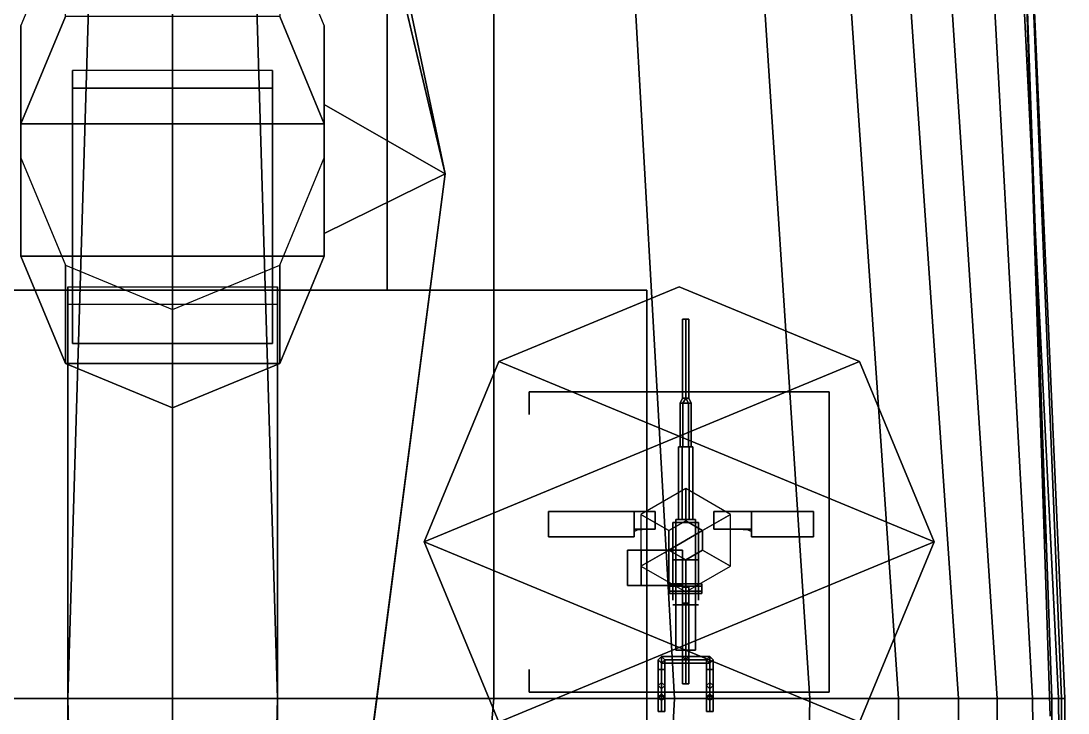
# Model space of a CAD drawing. Header units: millimetres. Extents: x -6 to 6, y -47 to 81.
# Drawn here: x -0.94 to 5.55, y -0.35 to 3.94 of the extents above; entities that cross this region are included whole.
import ezdxf

# ---------------------------------------------------------------- set-up
doc = ezdxf.new("R2010")
doc.units = ezdxf.units.MM
for name, color, linetype in [('cables', 3, 'Continuous'), ('gun', 1, 'Continuous'), ('rainings', 4, 'Continuous'), ('sleeve', 5, 'Continuous'), ('superstructure', 6, 'Continuous'), ('turret', 2, 'Continuous')]:
    doc.layers.add(name, color=color, linetype=linetype)

msp = doc.modelspace()

# ---------------------------------------------------------------- linework, layer by layer
for points in [[(-1.99, 5.4, -2.96), (-0.48, 5.4, -3.2), (-0.65, -0.26, -3.2), (-1.99, -0.26, -3.04)], [(0, -0.26, -3.2), (-0.65, -0.26, -3.2), (-0.48, 5.4, -3.2), (0, 5.4, -3.2)], [(0, 5.4, -3.2), (0.48, 5.4, -3.2), (0.65, -0.26, -3.2), (0, -0.26, -3.2)], [(1.99, -0.26, -3.04), (0.65, -0.26, -3.2), (0.48, 5.4, -3.2), (1.99, 5.4, -2.96)], [(3.11, -0.26, -2.77), (1.99, -0.26, -3.04), (1.99, 5.4, -2.96), (2.79, 5.4, -2.74)], [(3.95, -0.26, -2.4), (3.11, -0.26, -2.77), (2.79, 5.4, -2.74), (3.58, 5.4, -2.4)], [(4.5, -0.26, -2.02), (3.95, -0.26, -2.4), (3.58, 5.4, -2.4), (4.11, 5.4, -2.05)], [(4.87, -0.26, -1.59), (4.5, -0.26, -2.02), (4.11, 5.4, -2.05), (4.48, 5.4, -1.63)], [(5.11, -0.26, -1.16), (4.87, -0.26, -1.59), (4.48, 5.4, -1.63), (4.74, 5.4, -1.16)], [(5.33, -0.26, -0.5), (5.11, -0.26, -1.16), (4.74, 5.4, -1.16), (5.02, 5.4, -0.38)], [(5.49, -0.26, 0.44), (5.33, -0.26, -0.5), (5.02, 5.4, -0.38), (5.21, 5.4, 0.61)], [(5.53, -0.26, 1.93), (5.49, -0.26, 0.44), (5.21, 5.4, 0.61), (5.28, 5.4, 1.93)], [(5.45, -0.26, 3.07), (5.51, -0.26, 2.52), (5.28, 5.4, 2.52), (5.25, 5.4, 3.27)], [(5.51, -0.26, 2.52), (5.53, -0.26, 1.93), (5.28, 5.4, 1.93), (5.28, 5.4, 2.52)], [(-1.99, -0.26, -3.04), (-0.65, -0.26, -3.2), (-0.51, -5.99, -3.16), (-1.5, -5.99, -3.04)], [(0, -5.99, -3.2), (-0.51, -5.99, -3.16), (-0.65, -0.26, -3.2), (0, -0.26, -3.2)], [(0, -0.26, -3.2), (0.65, -0.26, -3.2), (0.51, -5.99, -3.16), (0, -5.99, -3.2)], [(1.5, -5.99, -3.04), (0.51, -5.99, -3.16), (0.65, -0.26, -3.2), (1.99, -0.26, -3.04)], [(2.8, -5.99, -2.77), (1.5, -5.99, -3.04), (1.99, -0.26, -3.04), (3.11, -0.26, -2.77)], [(3.84, -5.99, -2.4), (2.8, -5.99, -2.77), (3.11, -0.26, -2.77), (3.95, -0.26, -2.4)], [(4.46, -5.99, -2.02), (3.84, -5.99, -2.4), (3.95, -0.26, -2.4), (4.5, -0.26, -2.02)], [(4.85, -5.99, -1.59), (4.46, -5.99, -2.02), (4.5, -0.26, -2.02), (4.87, -0.26, -1.59)], [(5.11, -5.99, -1.11), (4.85, -5.99, -1.59), (4.87, -0.26, -1.59), (5.11, -0.26, -1.16)], [(5.4, -5.99, -0.27), (5.11, -5.99, -1.11), (5.11, -0.26, -1.16), (5.33, -0.26, -0.5)], [(5.55, -5.99, 0.79), (5.4, -5.99, -0.27), (5.33, -0.26, -0.5), (5.49, -0.26, 0.44)], [(5.45, -5.99, 2.85), (5.51, -5.99, 2.32), (5.51, -0.26, 2.52), (5.45, -0.26, 3.07)], [(5.53, -5.99, 1.74), (5.55, -5.99, 0.79), (5.49, -0.26, 0.44), (5.53, -0.26, 1.93)], [(5.51, -5.99, 2.32), (5.53, -5.99, 1.74), (5.53, -0.26, 1.93), (5.51, -0.26, 2.52)]]:
    msp.add_3dface(points)
at = {"layer": 'cables'}
for points in [[(0, 11.01, 13.26), (0, 11.01, 13.2), (-1.69, 2.99, 10.57), (-1.69, 2.99, 10.61)], [(0, 11.01, 13.2), (0, 11.01, 13.26), (-1.69, 2.99, 10.61), (-1.69, 2.99, 10.57)], [(0, 11.01, 13.2), (0, 11.01, 13.26), (1.69, 2.99, 10.61), (1.69, 2.99, 10.57)], [(0, 11.01, 13.26), (0, 11.01, 13.2), (1.69, 2.99, 10.57), (1.69, 2.99, 10.61)], [(0, 10.13, 21.97), (0, 10.14, 21.91), (-1.69, 2.99, 10.57), (-1.69, 2.99, 10.61)], [(0, 10.14, 21.91), (0, 10.13, 21.97), (-1.69, 2.99, 10.61), (-1.69, 2.99, 10.57)], [(0, 10.14, 21.91), (0, 10.13, 21.97), (1.69, 2.99, 10.61), (1.69, 2.99, 10.57)], [(0, 10.13, 21.97), (0, 10.14, 21.91), (1.69, 2.99, 10.57), (1.69, 2.99, 10.61)], [(0, 9.81, 26.51), (0, 9.8, 26.59), (0, -10.03, 9.28), (0, -9.99, 9.24)], [(0, 9.8, 26.59), (0, 9.81, 26.51), (0, -9.99, 9.24), (0, -10.03, 9.28)], [(-1.69, 2.99, 10.61), (-1.69, 2.99, 10.57), (0, -9.99, 9.24), (0, -9.9441, 9.28)], [(-1.69, 2.99, 10.57), (-1.69, 2.99, 10.61), (0, -9.9441, 9.28), (0, -9.99, 9.24)], [(1.69, 2.99, 10.57), (1.69, 2.99, 10.61), (0, -9.9441, 9.28), (0, -9.99, 9.24)], [(1.69, 2.99, 10.61), (1.69, 2.99, 10.57), (0, -9.99, 9.24), (0, -9.9441, 9.28)]]:
    msp.add_3dface(points, dxfattribs=at)
at = {"layer": 'gun'}
for points in [[(3.18, 2.09, 8.09), (3.16, 2.09, 8.07), (3.16, 1.6, 8.07), (3.18, 1.6, 8.09)], [(3.16, 2.09, 8.07), (3.18, 2.09, 8.05), (3.18, 1.6, 8.05), (3.16, 1.6, 8.07)], [(3.2, 2.09, 8.07), (3.18, 2.09, 8.05), (3.16, 2.09, 8.07), (3.18, 2.09, 8.09)], [(3.2, 2.09, 8.07), (3.18, 2.09, 8.09), (3.18, 1.6, 8.09), (3.2, 1.6, 8.07)], [(3.18, 2.09, 8.05), (3.2, 2.09, 8.07), (3.2, 1.6, 8.07), (3.18, 1.6, 8.05)]]:
    msp.add_3dface(points, dxfattribs=at)
at = {"layer": 'rainings'}
for points in [[(5.25, 5.4, 4.22), (5.34, 2.65, 4.19), (5.34, 2.65, 3.17), (5.25, 5.4, 3.27)], [(5.34, 2.65, 4.19), (5.25, 5.4, 4.22), (5.25, 5.4, 3.27), (5.34, 2.65, 3.17)], [(5.34, 2.65, 4.19), (5.36, 2.07, 3.63), (5.37, 1.74, 3.14), (5.34, 2.65, 3.17)], [(5.36, 2.07, 3.63), (5.34, 2.65, 4.19), (5.34, 2.65, 3.17), (5.37, 1.74, 3.14)], [(5.44, -0.37, 3.99), (5.44, -0.37, 3.95), (5.34, 2.64, 4.04), (5.34, 2.64, 4.08)], [(5.44, -0.37, 3.95), (5.44, -0.37, 3.99), (5.34, 2.64, 4.08), (5.34, 2.64, 4.04)], [(5.44, -0.37, 3.61), (5.44, -0.37, 3.57), (5.34, 2.64, 3.66), (5.34, 2.64, 3.7)], [(5.44, -0.37, 3.57), (5.44, -0.37, 3.61), (5.34, 2.64, 3.7), (5.34, 2.64, 3.66)], [(5.41, 0.7, 3.22), (5.36, 2.07, 3.63), (5.37, 1.74, 3.14), (5.41, 0.7, 3.1)], [(5.36, 2.07, 3.63), (5.41, 0.7, 3.22), (5.41, 0.7, 3.1), (5.37, 1.74, 3.14)]]:
    msp.add_3dface(points, dxfattribs=at)
at = {"layer": 'sleeve'}
for points in [[(3.18, 1.6, 8.09), (3.16, 1.6, 8.07), (3.145, 1.57, 8.07), (3.1625, 1.57, 8.1003)], [(3.16, 1.6, 8.07), (3.18, 1.6, 8.05), (3.1625, 1.57, 8.0397), (3.145, 1.57, 8.07)], [(3.1625, 1.57, 8.1003), (3.145, 1.57, 8.07), (3.145, 1.3, 8.07), (3.1625, 1.3, 8.1003)], [(3.145, 1.57, 8.07), (3.1625, 1.57, 8.0397), (3.1625, 1.3, 8.0397), (3.145, 1.3, 8.07)], [(3.18, 1.6, 8.09), (3.18, 1.6, 8.09), (3.1625, 1.57, 8.1003), (3.1975, 1.57, 8.1003)], [(3.18, 1.6, 8.05), (3.18, 1.6, 8.05), (3.1975, 1.57, 8.0397), (3.1625, 1.57, 8.0397)], [(3.1975, 1.57, 8.1003), (3.1625, 1.57, 8.1003), (3.1625, 1.3, 8.1003), (3.1975, 1.3, 8.1003)], [(3.1625, 1.57, 8.0397), (3.1975, 1.57, 8.0397), (3.1975, 1.3, 8.0397), (3.1625, 1.3, 8.0397)], [(3.2, 1.6, 8.07), (3.18, 1.6, 8.09), (3.1975, 1.57, 8.1003), (3.215, 1.57, 8.07)], [(3.18, 1.6, 8.05), (3.2, 1.6, 8.07), (3.215, 1.57, 8.07), (3.1975, 1.57, 8.0397)], [(3.215, 1.57, 8.07), (3.1975, 1.57, 8.1003), (3.1975, 1.3, 8.1003), (3.215, 1.3, 8.07)], [(3.1975, 1.57, 8.0397), (3.215, 1.57, 8.07), (3.215, 1.3, 8.07), (3.1975, 1.3, 8.0397)], [(3.1575, 1.3, 8.109), (3.135, 1.3, 8.07), (3.135, 0.85, 8.07), (3.1575, 0.85, 8.109)], [(3.135, 1.3, 8.07), (3.1575, 1.3, 8.031), (3.1575, 0.85, 8.031), (3.135, 0.85, 8.07)], [(3.225, 1.3, 8.07), (3.135, 1.3, 8.07), (3.1575, 1.3, 8.109), (3.2025, 1.3, 8.109)], [(3.2025, 1.3, 8.031), (3.1575, 1.3, 8.031), (3.135, 1.3, 8.07), (3.225, 1.3, 8.07)], [(3.2025, 1.3, 8.109), (3.1575, 1.3, 8.109), (3.1575, 0.85, 8.109), (3.2025, 0.85, 8.109)], [(3.1575, 1.3, 8.031), (3.2025, 1.3, 8.031), (3.2025, 0.85, 8.031), (3.1575, 0.85, 8.031)], [(3.225, 1.3, 8.07), (3.2025, 1.3, 8.109), (3.2025, 0.85, 8.109), (3.225, 0.85, 8.07)], [(3.2025, 1.3, 8.031), (3.225, 1.3, 8.07), (3.225, 0.85, 8.07), (3.2025, 0.85, 8.031)], [(3.12, 0.04, 8.14), (3.24, 0.04, 8.14), (3.24, 0.85, 8.14), (3.12, 0.85, 8.14)], [(3.12, 0.85, 8.02), (3.24, 0.85, 8.02), (3.24, 0.04, 8.02), (3.12, 0.04, 8.02)], [(3.12, 0.85, 8.14), (3.12, 0.85, 8.02), (3.12, 0.04, 8.02), (3.12, 0.04, 8.14)], [(3.24, 0.85, 8.14), (3.24, 0.85, 8.02), (3.12, 0.85, 8.02), (3.12, 0.85, 8.14)], [(3.24, 0.04, 8.14), (3.24, 0.04, 8.02), (3.24, 0.85, 8.02), (3.24, 0.85, 8.14)], [(2.905, 0.66, 8.3472), (2.82, 0.66, 8.2), (2.82, 0.44, 8.2), (2.905, 0.44, 8.3472)], [(3.16, 0.66, 8.2), (2.82, 0.66, 8.2), (2.905, 0.66, 8.3472), (3.075, 0.66, 8.3472)], [(2.82, 0.66, 8.2), (2.905, 0.66, 8.0528), (2.905, 0.44, 8.0528), (2.82, 0.44, 8.2)], [(3.075, 0.66, 8.0528), (2.905, 0.66, 8.0528), (2.82, 0.66, 8.2), (3.16, 0.66, 8.2)], [(2.905, 0.66, 8.0528), (3.075, 0.66, 8.0528), (3.075, 0.44, 8.0528), (2.905, 0.44, 8.0528)], [(3.075, 0.66, 8.3472), (2.905, 0.66, 8.3472), (2.905, 0.44, 8.3472), (3.075, 0.44, 8.3472)], [(3.16, 0.66, 8.2), (3.075, 0.66, 8.3472), (3.075, 0.44, 8.3472), (3.16, 0.44, 8.2)], [(3.075, 0.66, 8.0528), (3.16, 0.66, 8.2), (3.16, 0.44, 8.2), (3.075, 0.44, 8.0528)], [(2.82, 0.44, 8.2), (3.16, 0.44, 8.2), (3.075, 0.44, 8.3472), (2.905, 0.44, 8.3472)], [(2.905, 0.44, 8.0528), (3.075, 0.44, 8.0528), (3.16, 0.44, 8.2), (2.82, 0.44, 8.2)], [(3.28, 0.435, 8.086), (3.28, 0.45, 8.06), (3.08, 0.45, 8.06), (3.08, 0.435, 8.086)], [(3.28, 0.45, 8.06), (3.28, 0.435, 8.034), (3.08, 0.435, 8.034), (3.08, 0.45, 8.06)], [(3.08, 0.405, 8.086), (3.08, 0.435, 8.086), (3.08, 0.45, 8.06), (3.08, 0.39, 8.06)], [(3.08, 0.39, 8.06), (3.08, 0.45, 8.06), (3.08, 0.435, 8.034), (3.08, 0.405, 8.034)], [(3.28, 0.405, 8.086), (3.28, 0.435, 8.086), (3.08, 0.435, 8.086), (3.08, 0.405, 8.086)], [(3.28, 0.435, 8.034), (3.28, 0.405, 8.034), (3.08, 0.405, 8.034), (3.08, 0.435, 8.034)], [(3.28, 0.39, 8.06), (3.28, 0.405, 8.086), (3.08, 0.405, 8.086), (3.08, 0.39, 8.06)], [(3.28, 0.405, 8.034), (3.28, 0.39, 8.06), (3.08, 0.39, 8.06), (3.08, 0.405, 8.034)], [(3.18, 0.43, 8.02), (3.16, 0.43, 8), (3.16, 0, 8), (3.18, -0.02, 8.02)], [(3.16, 0.43, 8), (3.18, 0.43, 7.98), (3.18, -0.02, 7.98), (3.16, 0, 8)], [(3.2, 0.43, 8), (3.18, 0.43, 8.02), (3.18, -0.02, 8.02), (3.2, 0, 8)], [(3.18, 0.43, 7.98), (3.2, 0.43, 8), (3.2, 0, 8), (3.18, -0.02, 7.98)], [(3.28, 0.39, 8.06), (3.28, 0.45, 8.06), (3.28, 0.435, 8.086), (3.28, 0.405, 8.086)], [(3.28, 0.405, 8.034), (3.28, 0.435, 8.034), (3.28, 0.45, 8.06), (3.28, 0.39, 8.06)], [(3.2, 0.33, 8.39), (3.18, 0.33, 8.37), (3.16, 0.33, 8.39), (3.18, 0.33, 8.41)], [(3.16, 0.33, 8.39), (3.18, 0.33, 8.37), (3.18, -0.17, 8.37), (3.16, -0.17, 8.39)], [(3.18, 0.33, 8.41), (3.16, 0.33, 8.39), (3.16, -0.17, 8.39), (3.18, -0.17, 8.41)], [(3.18, 0.33, 8.37), (3.2, 0.33, 8.39), (3.2, -0.17, 8.39), (3.18, -0.17, 8.37)], [(3.2, 0.33, 8.39), (3.18, 0.33, 8.41), (3.18, -0.17, 8.41), (3.2, -0.17, 8.39)], [(3.1, 0.32, 8.49), (3.14, 0.32, 8.5593), (3.22, 0.32, 8.5593), (3.26, 0.32, 8.49)], [(3.26, 0.32, 8.49), (3.22, 0.32, 8.5593), (3.14, 0.32, 8.5593), (3.1, 0.32, 8.49)], [(3.22, 0.32, 8.4207), (3.26, 0.32, 8.49), (3.1, 0.32, 8.49), (3.14, 0.32, 8.4207)], [(3.14, 0.32, 8.4207), (3.1, 0.32, 8.49), (3.26, 0.32, 8.49), (3.22, 0.32, 8.4207)], [(3.18, 0.32, 8.14), (3.18, 0.18, 8.38), (3.18, 0.08, 8.38), (3.18, 0.23, 8.14)], [(3.18, 0.23, 8.14), (3.18, 0.08, 8.38), (3.18, 0.18, 8.38), (3.18, 0.32, 8.14)], [(3.12, 0.04, 8.02), (3.24, 0.04, 8.02), (3.24, 0.04, 8.14), (3.12, 0.04, 8.14)], [(3.03, 0, 8), (3.01, -0.02, 7.98), (3.01, -0.02, 8.18), (3.03, 0, 8.2)], [(3.03, 0, 8.2), (3.01, -0.02, 8.18), (3.01, -0.08, 8.24), (3.03, -0.08, 8.26)], [(3.01, -0.02, 7.98), (3.03, -0.04, 8), (3.03, -0.04, 8.16), (3.01, -0.02, 8.18)], [(3.01, -0.02, 8.18), (3.03, -0.04, 8.16), (3.03, -0.08, 8.22), (3.01, -0.08, 8.24)], [(3.03, 0, 8), (3.05, -0.02, 8.02), (3.31, -0.02, 8.02), (3.33, 0, 8)], [(3.05, -0.02, 7.98), (3.03, 0, 8), (3.33, 0, 8), (3.31, -0.02, 7.98)], [(3.05, -0.02, 7.98), (3.03, 0, 8), (3.03, 0, 8.2), (3.05, -0.02, 8.18)], [(3.05, -0.02, 8.18), (3.03, 0, 8.2), (3.03, -0.08, 8.26), (3.05, -0.08, 8.24)], [(3.03, -0.04, 8), (3.05, -0.02, 7.98), (3.05, -0.02, 8.18), (3.03, -0.04, 8.16)], [(3.05, -0.02, 8.02), (3.03, -0.04, 8), (3.33, -0.04, 8), (3.31, -0.02, 8.02)], [(3.03, -0.04, 8), (3.05, -0.02, 7.98), (3.31, -0.02, 7.98), (3.33, -0.04, 8)], [(3.03, -0.04, 8.16), (3.05, -0.02, 8.18), (3.05, -0.08, 8.24), (3.03, -0.08, 8.22)], [(3.33, 0, 8), (3.31, -0.02, 7.98), (3.31, -0.02, 8.18), (3.33, 0, 8.2)], [(3.33, 0, 8.2), (3.31, -0.02, 8.18), (3.31, -0.08, 8.24), (3.33, -0.08, 8.26)], [(3.31, -0.02, 7.98), (3.33, -0.04, 8), (3.33, -0.04, 8.16), (3.31, -0.02, 8.18)], [(3.31, -0.02, 8.18), (3.33, -0.04, 8.16), (3.33, -0.08, 8.22), (3.31, -0.08, 8.24)], [(3.35, -0.02, 7.98), (3.33, 0, 8), (3.33, 0, 8.2), (3.35, -0.02, 8.18)], [(3.35, -0.02, 8.18), (3.33, 0, 8.2), (3.33, -0.08, 8.26), (3.35, -0.08, 8.24)], [(3.33, -0.04, 8), (3.35, -0.02, 7.98), (3.35, -0.02, 8.18), (3.33, -0.04, 8.16)], [(3.33, -0.04, 8.16), (3.35, -0.02, 8.18), (3.35, -0.08, 8.24), (3.33, -0.08, 8.22)], [(3.03, -0.08, 8.26), (3.01, -0.08, 8.24), (3.01, -0.18, 8.24), (3.03, -0.16, 8.26)], [(3.01, -0.08, 8.24), (3.03, -0.08, 8.22), (3.03, -0.16, 8.22), (3.01, -0.18, 8.24)], [(3.05, -0.08, 8.24), (3.03, -0.08, 8.26), (3.03, -0.16, 8.26), (3.05, -0.18, 8.24)], [(3.03, -0.08, 8.22), (3.05, -0.08, 8.24), (3.05, -0.18, 8.24), (3.03, -0.16, 8.22)], [(3.33, -0.08, 8.26), (3.31, -0.08, 8.24), (3.31, -0.18, 8.24), (3.33, -0.16, 8.26)], [(3.31, -0.08, 8.24), (3.33, -0.08, 8.22), (3.33, -0.16, 8.22), (3.31, -0.18, 8.24)], [(3.35, -0.08, 8.24), (3.33, -0.08, 8.26), (3.33, -0.16, 8.26), (3.35, -0.18, 8.24)], [(3.33, -0.08, 8.22), (3.35, -0.08, 8.24), (3.35, -0.18, 8.24), (3.33, -0.16, 8.22)], [(3.03, -0.16, 8.31), (3.01, -0.18, 8.29), (3.01, -0.25, 8.34), (3.03, -0.23, 8.36)], [(3.03, -0.16, 8.16), (3.01, -0.18, 8.18), (3.01, -0.18, 8.29), (3.03, -0.16, 8.31)], [(3.03, -0.24, 8.1), (3.01, -0.26, 8.13), (3.01, -0.18, 8.18), (3.03, -0.16, 8.16)], [(3.01, -0.18, 8.29), (3.03, -0.2, 8.27), (3.03, -0.27, 8.32), (3.01, -0.25, 8.34)], [(3.01, -0.18, 8.18), (3.03, -0.2, 8.2), (3.03, -0.2, 8.27), (3.01, -0.18, 8.29)], [(3.01, -0.26, 8.13), (3.03, -0.27, 8.15), (3.03, -0.2, 8.2), (3.01, -0.18, 8.18)], [(3.05, -0.18, 8.29), (3.03, -0.16, 8.31), (3.03, -0.23, 8.36), (3.05, -0.25, 8.34)], [(3.05, -0.18, 8.18), (3.03, -0.16, 8.16), (3.03, -0.16, 8.31), (3.05, -0.18, 8.29)], [(3.05, -0.26, 8.13), (3.03, -0.24, 8.1), (3.03, -0.16, 8.16), (3.05, -0.18, 8.18)], [(3.03, -0.2, 8.27), (3.05, -0.18, 8.29), (3.05, -0.25, 8.34), (3.03, -0.27, 8.32)], [(3.03, -0.2, 8.2), (3.05, -0.18, 8.18), (3.05, -0.18, 8.29), (3.03, -0.2, 8.27)], [(3.03, -0.27, 8.15), (3.05, -0.26, 8.13), (3.05, -0.18, 8.18), (3.03, -0.2, 8.2)], [(3.18, -0.17, 8.41), (3.16, -0.17, 8.39), (3.18, -0.17, 8.37), (3.2, -0.17, 8.39)], [(3.33, -0.16, 8.31), (3.31, -0.18, 8.29), (3.31, -0.25, 8.34), (3.33, -0.23, 8.36)], [(3.33, -0.16, 8.16), (3.31, -0.18, 8.18), (3.31, -0.18, 8.29), (3.33, -0.16, 8.31)], [(3.33, -0.24, 8.1), (3.31, -0.26, 8.13), (3.31, -0.18, 8.18), (3.33, -0.16, 8.16)], [(3.31, -0.18, 8.29), (3.33, -0.2, 8.27), (3.33, -0.27, 8.32), (3.31, -0.25, 8.34)], [(3.31, -0.18, 8.18), (3.33, -0.2, 8.2), (3.33, -0.2, 8.27), (3.31, -0.18, 8.29)], [(3.31, -0.26, 8.13), (3.33, -0.27, 8.15), (3.33, -0.2, 8.2), (3.31, -0.18, 8.18)], [(3.35, -0.18, 8.29), (3.33, -0.16, 8.31), (3.33, -0.23, 8.36), (3.35, -0.25, 8.34)], [(3.35, -0.18, 8.18), (3.33, -0.16, 8.16), (3.33, -0.16, 8.31), (3.35, -0.18, 8.29)], [(3.35, -0.26, 8.13), (3.33, -0.24, 8.1), (3.33, -0.16, 8.16), (3.35, -0.18, 8.18)], [(3.33, -0.2, 8.27), (3.35, -0.18, 8.29), (3.35, -0.25, 8.34), (3.33, -0.27, 8.32)], [(3.33, -0.2, 8.2), (3.35, -0.18, 8.18), (3.35, -0.18, 8.29), (3.33, -0.2, 8.27)], [(3.33, -0.27, 8.15), (3.35, -0.26, 8.13), (3.35, -0.18, 8.18), (3.33, -0.2, 8.2)], [(3.01, -0.34, 8.34), (3.03, -0.34, 8.36), (3.03, -0.23, 8.36), (3.01, -0.25, 8.34)], [(3.03, -0.24, 8.1), (3.05, -0.26, 8.13), (3.03, -0.27, 8.15), (3.01, -0.26, 8.13)], [(3.03, -0.34, 8.32), (3.01, -0.34, 8.34), (3.01, -0.25, 8.34), (3.03, -0.27, 8.32)], [(3.03, -0.34, 8.36), (3.05, -0.34, 8.34), (3.05, -0.25, 8.34), (3.03, -0.23, 8.36)], [(3.05, -0.34, 8.34), (3.03, -0.34, 8.32), (3.03, -0.27, 8.32), (3.05, -0.25, 8.34)], [(3.31, -0.34, 8.34), (3.33, -0.34, 8.36), (3.33, -0.23, 8.36), (3.31, -0.25, 8.34)], [(3.33, -0.24, 8.1), (3.35, -0.26, 8.13), (3.33, -0.27, 8.15), (3.31, -0.26, 8.13)], [(3.33, -0.34, 8.32), (3.31, -0.34, 8.34), (3.31, -0.25, 8.34), (3.33, -0.27, 8.32)], [(3.33, -0.34, 8.36), (3.35, -0.34, 8.34), (3.35, -0.25, 8.34), (3.33, -0.23, 8.36)], [(3.35, -0.34, 8.34), (3.33, -0.34, 8.32), (3.33, -0.27, 8.32), (3.35, -0.25, 8.34)], [(3.03, -0.34, 8.32), (3.05, -0.34, 8.34), (3.03, -0.34, 8.36), (3.01, -0.34, 8.34)], [(3.33, -0.34, 8.32), (3.35, -0.34, 8.34), (3.33, -0.34, 8.36), (3.31, -0.34, 8.34)]]:
    msp.add_3dface(points, dxfattribs=at)
at = {"layer": 'superstructure'}
for points in [[(-2.3, 7.34, 5.59), (-2.23, 2.27, 5.41), (1.33, 2.27, 5.41), (1.33, 7.34, 5.59)], [(1.33, 2.27, 5.41), (1.33, 2.27, 3.15), (1.33, 7.34, 3.3), (1.33, 7.34, 5.59)], [(-5.45, -0.26, 3.07), (5.45, -0.26, 3.07), (5.25, 5.4, 3.27), (-5.25, 5.4, 3.27)], [(-0.94, 3.3, 12.07), (-0.6647, 3.9647, 12.14), (-0.6647, 4.5747, 5.49), (-0.94, 3.91, 5.46)], [(0.6647, 3.9647, 12.14), (0.94, 3.3, 12.07), (0.94, 3.91, 5.46), (0.6647, 4.5747, 5.49)], [(-0.6647, 3.9647, 12.14), (-0.94, 3.3, 12.07), (0.94, 3.3, 12.07), (0.6647, 3.9647, 12.14)], [(-0.94, 2.48, 11.98), (-0.94, 3.3, 12.07), (-0.94, 3.91, 5.46), (-0.94, 3.09, 5.43)], [(0.94, 3.3, 12.07), (0.94, 2.48, 11.98), (0.94, 3.09, 5.43), (0.94, 3.91, 5.46)], [(-0.62, 3.63, 12.1), (-0.62, 1.94, 11.91), (-0.62, 1.94, 12.15), (-0.62, 3.52, 12.63)], [(-0.62, 3.63, 12.1), (-0.62, 3.52, 12.63), (0.62, 3.52, 12.63), (0.62, 3.63, 12.1)], [(0.62, 1.94, 12.15), (0.62, 1.94, 11.91), (0.62, 3.63, 12.1), (0.62, 3.52, 12.63)], [(-0.62, 3.52, 12.63), (-0.62, 1.94, 12.15), (0.62, 1.94, 12.15), (0.62, 3.52, 12.63)], [(0.94, 2.62, 10.53), (0.94, 3.42, 10.67), (1.69, 2.99, 10.59)], [(1.69, 2.99, 10.59), (1.69, 2.99, 10.59), (0.94, 3.42, 10.67), (0.94, 2.62, 10.53)], [(-0.94, 3.3, 12.07), (-0.94, 2.48, 11.98), (0.94, 2.48, 11.98), (0.94, 3.3, 12.07)], [(-0.6647, 1.8153, 11.9), (-0.94, 2.48, 11.98), (-0.94, 3.09, 5.43), (-0.6647, 2.4253, 5.41)], [(0.94, 2.48, 11.98), (0.6647, 1.8153, 11.9), (0.6647, 2.4253, 5.41), (0.94, 3.09, 5.43)], [(-0.94, 2.48, 11.98), (-0.6647, 1.8153, 11.9), (0.6647, 1.8153, 11.9), (0.94, 2.48, 11.98)], [(0, 1.54, 11.86), (-0.6647, 1.8153, 11.9), (-0.6647, 2.4253, 5.41), (0, 2.15, 5.4)], [(0.6647, 1.8153, 11.9), (0, 1.54, 11.86), (0, 2.15, 5.4), (0.6647, 2.4253, 5.41)], [(-0.65, 2.29, 6.83), (-0.65, -1.94, 5.23), (-0.65, -2.57, 6.18), (-0.65, 2.18, 8.03)], [(0.65, 2.29, 6.83), (0.65, -1.94, 5.23), (-0.65, -1.94, 5.23), (-0.65, 2.29, 6.83)], [(0.65, -2.57, 6.18), (0.65, -1.94, 5.23), (0.65, 2.29, 6.83), (0.65, 2.18, 8.03)], [(1.56, 0.71, 6.6), (4.2572, 1.8272, 6.6), (3.14, 2.29, 6.6), (2.0228, 1.8272, 6.6)], [(2.0228, 1.8272, 7.6), (3.14, 2.29, 7.6), (3.14, 2.29, 6.6), (2.0228, 1.8272, 6.6)], [(4.72, 0.71, 6.6), (2.0228, 1.8272, 6.6), (3.14, 2.29, 6.6), (4.2572, 1.8272, 6.6)], [(3.14, 2.29, 7.6), (2.0228, 1.8272, 7.6), (2.0228, 1.8272, 6.6), (3.14, 2.29, 6.6)], [(3.14, 2.29, 7.6), (4.2572, 1.8272, 7.6), (4.2572, 1.8272, 6.6), (3.14, 2.29, 6.6)], [(4.2572, 1.8272, 7.6), (3.14, 2.29, 7.6), (3.14, 2.29, 6.6), (4.2572, 1.8272, 6.6)], [(-2.23, 2.27, 5.41), (-2.38, -1.84, 5.23), (2.94, -1.84, 5.23), (2.94, 2.27, 5.41)], [(2.94, 2.27, 5.41), (2.94, 2.27, 3.15), (1.33, 2.27, 3.15), (1.33, 2.27, 5.41)], [(2.94, -1.84, 5.23), (2.94, -1.84, 3), (2.94, 2.27, 3.15), (2.94, 2.27, 5.41)], [(-0.65, 2.18, 8.03), (-0.65, -2.57, 6.18), (0.65, -2.57, 6.18), (0.65, 2.18, 8.03)], [(-0.62, 1.94, 12.15), (-0.62, 1.94, 11.91), (0.62, 1.94, 11.91), (0.62, 1.94, 12.15)], [(1.56, 0.71, 7.6), (2.0228, 1.8272, 7.6), (2.0228, 1.8272, 6.6), (1.56, 0.71, 6.6)], [(4.2572, -0.4072, 6.6), (1.56, 0.71, 6.6), (2.0228, 1.8272, 6.6), (4.72, 0.71, 6.6)], [(2.0228, -0.4072, 6.6), (4.72, 0.71, 6.6), (4.2572, 1.8272, 6.6), (1.56, 0.71, 6.6)], [(2.0228, 1.8272, 7.6), (1.56, 0.71, 7.6), (1.56, 0.71, 6.6), (2.0228, 1.8272, 6.6)], [(4.2572, 1.8272, 7.6), (4.72, 0.71, 7.6), (4.72, 0.71, 6.6), (4.2572, 1.8272, 6.6)], [(4.72, 0.71, 7.6), (4.2572, 1.8272, 7.6), (4.2572, 1.8272, 6.6), (4.72, 0.71, 6.6)], [(-0.6647, 1.8153, 11.9), (0, 1.54, 11.86), (0, 1.54, 11.86), (0.6647, 1.8153, 11.9)], [(2.21, 1.64, 6.6), (2.21, 1.5, 6.6), (2.21, 1.5, 3.12), (2.21, 1.64, 3.12)], [(2.21, 1.64, 3.12), (2.21, 1.5, 3.12), (2.21, 1.5, 6.6), (2.21, 1.64, 6.6)], [(2.21, 1.64, 3.12), (2.35, 1.64, 3.12), (2.35, 1.64, 6.6), (2.21, 1.64, 6.6)], [(2.21, 1.64, 6.6), (2.35, 1.64, 6.6), (2.35, 1.64, 3.12), (2.21, 1.64, 3.12)], [(2.35, 1.64, 6.6), (2.49, 1.64, 6.6), (3.93, 1.64, 4.74), (3.93, 1.64, 4.6)], [(3.93, 1.64, 4.6), (3.93, 1.64, 4.74), (2.49, 1.64, 6.6), (2.35, 1.64, 6.6)], [(4.07, 1.64, 3.12), (3.93, 1.64, 3.12), (3.93, 1.64, 6.6), (4.07, 1.64, 6.6)], [(4.07, 1.64, 6.6), (3.93, 1.64, 6.6), (3.93, 1.64, 3.12), (4.07, 1.64, 3.12)], [(4.07, 1.64, 6.6), (4.07, 1.5, 6.6), (4.07, 1.5, 3.12), (4.07, 1.64, 3.12)], [(4.07, 1.64, 3.12), (4.07, 1.5, 3.12), (4.07, 1.5, 6.6), (4.07, 1.64, 6.6)], [(4.07, -0.08, 4.6), (4.07, -0.08, 4.74), (4.07, 1.36, 6.6), (4.07, 1.5, 6.6)], [(4.07, 1.5, 6.6), (4.07, 1.36, 6.6), (4.07, -0.08, 4.74), (4.07, -0.08, 4.6)], [(4.07, 1.5, 4.6), (4.07, 1.5, 4.74), (4.07, 0.06, 6.6), (4.07, -0.08, 6.6)], [(4.07, -0.08, 6.6), (4.07, 0.06, 6.6), (4.07, 1.5, 4.74), (4.07, 1.5, 4.6)], [(3.0761, 0.78, 7.84), (3.18, 0.84, 7.84), (3.18, 1.04, 6.6), (2.9029, 0.88, 6.6)], [(3.18, 0.84, 7.84), (3.2839, 0.78, 7.84), (3.4571, 0.88, 6.6), (3.18, 1.04, 6.6)], [(3.0761, 0.66, 7.84), (3.0761, 0.78, 7.84), (2.9029, 0.88, 6.6), (2.9029, 0.56, 6.6)], [(3.2839, 0.78, 7.84), (3.2839, 0.66, 7.84), (3.4571, 0.56, 6.6), (3.4571, 0.88, 6.6)], [(2.0228, -0.4072, 7.6), (1.56, 0.71, 7.6), (1.56, 0.71, 6.6), (2.0228, -0.4072, 6.6)], [(3.14, -0.87, 6.6), (2.0228, -0.4072, 6.6), (1.56, 0.71, 6.6), (4.2572, -0.4072, 6.6)], [(1.56, 0.71, 7.6), (2.0228, -0.4072, 7.6), (2.0228, -0.4072, 6.6), (1.56, 0.71, 6.6)], [(3.14, -0.87, 6.6), (4.2572, -0.4072, 6.6), (4.72, 0.71, 6.6), (2.0228, -0.4072, 6.6)], [(3.18, 0.6, 7.84), (3.0761, 0.66, 7.84), (2.9029, 0.56, 6.6), (3.18, 0.4, 6.6)], [(3.2839, 0.66, 7.84), (3.18, 0.6, 7.84), (3.18, 0.4, 6.6), (3.4571, 0.56, 6.6)], [(4.72, 0.71, 7.6), (4.2572, -0.4072, 7.6), (4.2572, -0.4072, 6.6), (4.72, 0.71, 6.6)], [(4.2572, -0.4072, 7.6), (4.72, 0.71, 7.6), (4.72, 0.71, 6.6), (4.2572, -0.4072, 6.6)], [(2.21, -0.22, 3.05), (2.21, -0.08, 3.06), (2.21, -0.08, 6.6), (2.21, -0.22, 6.6)], [(2.21, -0.22, 6.6), (2.21, -0.08, 6.6), (2.21, -0.08, 3.06), (2.21, -0.22, 3.05)], [(4.07, -0.22, 6.6), (4.07, -0.08, 6.6), (4.07, -0.08, 3.06), (4.07, -0.22, 3.05)], [(4.07, -0.22, 3.05), (4.07, -0.08, 3.06), (4.07, -0.08, 6.6), (4.07, -0.22, 6.6)], [(2.21, -0.22, 3.05), (2.35, -0.22, 3.05), (2.35, -0.22, 6.6), (2.21, -0.22, 6.6)], [(2.21, -0.22, 6.6), (2.35, -0.22, 6.6), (2.35, -0.22, 3.05), (2.21, -0.22, 3.05)], [(2.35, -0.22, 6.6), (2.49, -0.22, 6.6), (3.93, -0.22, 4.74), (3.93, -0.22, 4.6)], [(3.93, -0.22, 4.6), (3.93, -0.22, 4.74), (2.49, -0.22, 6.6), (2.35, -0.22, 6.6)], [(4.07, -0.22, 3.05), (3.93, -0.22, 3.05), (3.93, -0.22, 6.6), (4.07, -0.22, 6.6)], [(4.07, -0.22, 6.6), (3.93, -0.22, 6.6), (3.93, -0.22, 3.05), (4.07, -0.22, 3.05)], [(-5.45, -5.99, 2.85), (5.45, -5.99, 2.85), (5.45, -0.26, 3.07), (-5.45, -0.26, 3.07)]]:
    msp.add_3dface(points, dxfattribs=at)
at = {"layer": 'turret'}
for points in [[(2.3292, 0.8986, 7.7276), (2.3292, 0.742, 8.6156), (2.86, 0.742, 8.6156), (2.86, 0.8986, 7.7276)], [(2.86, 0.8986, 7.7276), (2.86, 0.742, 8.6156), (2.3292, 0.742, 8.6156), (2.3292, 0.8986, 7.7276)], [(2.86, 0.8986, 7.7276), (2.86, 0.79, 8.3435), (2.9909, 0.79, 8.3435), (2.9909, 0.8986, 7.7276)], [(2.9909, 0.8986, 7.7276), (2.9909, 0.79, 8.3435), (2.86, 0.79, 8.3435), (2.86, 0.8986, 7.7276)], [(3.5872, 0.8986, 7.7276), (3.5872, 0.79, 8.3435), (3.3545, 0.79, 8.3435), (3.3545, 0.8986, 7.7276)], [(3.3545, 0.8986, 7.7276), (3.3545, 0.79, 8.3435), (3.5872, 0.79, 8.3435), (3.5872, 0.8986, 7.7276)], [(3.9726, 0.8986, 7.7276), (3.9726, 0.742, 8.6156), (3.5872, 0.742, 8.6156), (3.5872, 0.8986, 7.7276)], [(3.5872, 0.8986, 7.7276), (3.5872, 0.742, 8.6156), (3.9726, 0.742, 8.6156), (3.9726, 0.8986, 7.7276)], [(2.86, 0.79, 8.3435), (2.86, 0.7748, 8.4294), (2.8818, 0.7849, 8.3721), (2.94, 0.79, 8.3435)], [(2.94, 0.79, 8.3435), (2.8818, 0.7849, 8.3721), (2.86, 0.7748, 8.4294), (2.86, 0.79, 8.3435)], [(3.18, 0.84, 7.84), (3.0761, 0.78, 7.84), (3.0761, 0.78, 7.94), (3.18, 0.84, 7.94)], [(3.18, 0.84, 7.94), (3.0761, 0.78, 7.94), (3.0761, 0.66, 7.94), (3.2839, 0.78, 7.94)], [(3.2839, 0.78, 7.94), (3.0761, 0.66, 7.94), (3.18, 0.6, 7.94), (3.2839, 0.66, 7.94)], [(3.0761, 0.78, 7.84), (3.0761, 0.66, 7.84), (3.0761, 0.66, 7.94), (3.0761, 0.78, 7.94)], [(3.1, 0.6, 7.94), (3.1, 0.83, 7.94), (3.1, 0.78, 8.03), (3.1, 0.59, 7.96)], [(3.1, 0.59, 7.96), (3.1, 0.78, 8.03), (3.1, 0.83, 7.94), (3.1, 0.6, 7.94)], [(3.1, 0.6, 7.94), (3.1, 0.83, 7.94), (3.26, 0.83, 7.94), (3.26, 0.6, 7.94)], [(3.26, 0.6, 7.94), (3.26, 0.83, 7.94), (3.1, 0.83, 7.94), (3.1, 0.6, 7.94)], [(3.1, 0.47, 8.02), (3.1, 0.49, 8.08), (3.1, 0.78, 8.03), (3.1, 0.59, 7.96)], [(3.1, 0.59, 7.96), (3.1, 0.78, 8.03), (3.1, 0.49, 8.08), (3.1, 0.47, 8.02)], [(3.2839, 0.78, 7.84), (3.18, 0.84, 7.84), (3.18, 0.84, 7.94), (3.2839, 0.78, 7.94)], [(3.26, 0.59, 7.96), (3.26, 0.78, 8.03), (3.26, 0.83, 7.94), (3.26, 0.6, 7.94)], [(3.26, 0.6, 7.94), (3.26, 0.83, 7.94), (3.26, 0.78, 8.03), (3.26, 0.59, 7.96)], [(3.26, 0.47, 8.02), (3.26, 0.49, 8.08), (3.26, 0.78, 8.03), (3.26, 0.59, 7.96)], [(3.26, 0.59, 7.96), (3.26, 0.78, 8.03), (3.26, 0.49, 8.08), (3.26, 0.47, 8.02)], [(3.2839, 0.66, 7.84), (3.2839, 0.78, 7.84), (3.2839, 0.78, 7.94), (3.2839, 0.66, 7.94)], [(3.5072, 0.79, 8.3435), (3.5654, 0.7849, 8.3721), (3.5872, 0.7748, 8.4294), (3.5872, 0.79, 8.3435)], [(3.5872, 0.79, 8.3435), (3.5872, 0.7748, 8.4294), (3.5654, 0.7849, 8.3721), (3.5072, 0.79, 8.3435)], [(3.0761, 0.66, 7.84), (3.18, 0.6, 7.84), (3.18, 0.6, 7.94), (3.0761, 0.66, 7.94)], [(3.18, 0.6, 7.84), (3.2839, 0.66, 7.84), (3.2839, 0.66, 7.94), (3.18, 0.6, 7.94)], [(3.1, 0.47, 8.02), (3.1, 0.49, 8.08), (3.1, 0.42, 8.13), (3.1, 0.4, 8)], [(3.1, 0.4, 8), (3.1, 0.42, 8.13), (3.1, 0.49, 8.08), (3.1, 0.47, 8.02)], [(3.26, 0.4, 8), (3.26, 0.42, 8.13), (3.26, 0.49, 8.08), (3.26, 0.47, 8.02)], [(3.26, 0.47, 8.02), (3.26, 0.49, 8.08), (3.26, 0.42, 8.13), (3.26, 0.4, 8)], [(3.1, 0.4, 8), (3.1, 0.42, 8.13), (3.1, 0.35, 8.09), (3.1, 0.35, 8.04)], [(3.1, 0.35, 8.04), (3.1, 0.35, 8.09), (3.1, 0.42, 8.13), (3.1, 0.4, 8)], [(3.26, 0.4, 8), (3.26, 0.42, 8.13), (3.26, 0.35, 8.09), (3.26, 0.35, 8.04)], [(3.26, 0.35, 8.04), (3.26, 0.35, 8.09), (3.26, 0.42, 8.13), (3.26, 0.4, 8)]]:
    msp.add_3dface(points, dxfattribs=at)

doc.saveas('drawing.dxf')
